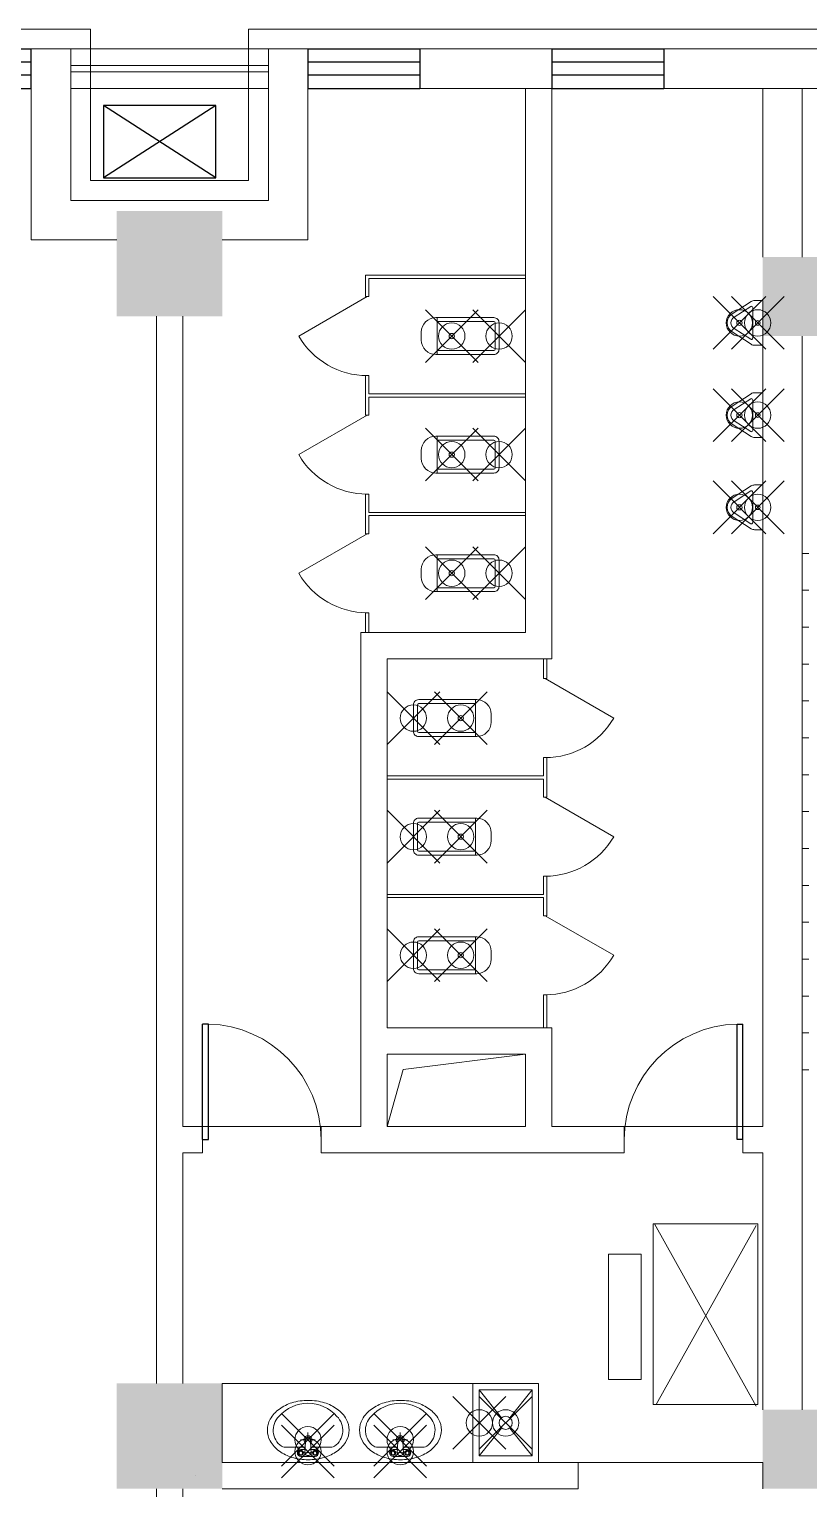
# Model space of a CAD drawing. Header units: millimetres. Extents: x -256770 to -120364, y -28508 to 286799.
# Drawn here: x -197105 to -191190, y 3576 to 14656 of the extents above; entities that cross this region are included whole.
import ezdxf

# ---------------------------------------------------------------- set-up
doc = ezdxf.new("R2010")
doc.units = ezdxf.units.MM
doc.header["$PDMODE"] = 35
doc.header["$PDSIZE"] = 200
doc.linetypes.add('DASH', pattern=[0.35, 0.25, -0.1])
for name, color, linetype, lineweight in [('-家具', 8, 'Continuous', 0), ('LATRINE', 6, 'Continuous', 5), ('LVTRY', 6, 'Continuous', 5)]:
    doc.layers.add(name, color=color, linetype=linetype, lineweight=lineweight)
for name, color, linetype in [('COLUMN', 7, 'Continuous'), ('PUB_HATCH', 251, 'Continuous'), ('STAIR', 36, 'Continuous'), ('WALL', 7, 'Continuous'), ('WINDOW', 16, 'Continuous'), ('保温层', 6, 'DASH')]:
    doc.layers.add(name, color=color, linetype=linetype)

# ---------------------------------------------------------------- blocks, each defined once
blk = doc.blocks.new('0-空调')
at = {"layer": 'PUB_HATCH'}
blk.add_lwpolyline([(1401460, 742280), (1402310, 742280), (1402310, 741730), (1401460, 741730)], close=True, dxfattribs=at)
for points in [[(1402310, 742280), (1401460, 741730)], [(1402310, 741730), (1401460, 742280)]]:
    blk.add_lwpolyline(points, dxfattribs=at)
blk = doc.blocks.new('_FZH')
blk.add_solid([(-0.5, -0.5), (0.5, -0.5), (-0.5, 0.5), (0.5, 0.5)])
blk = doc.blocks.new('$TCHSYS$WIN2D')
for p, q in [((-0.5, 0.5), (0.5, 0.5)), ((-0.5, 0.5), (-0.5, -0.5)), ((0.5, 0.5), (0.5, -0.5)), ((0.5, 0.1667), (-0.5, 0.1667)), ((0.5, -0.1667), (-0.5, -0.1667)), ((-0.5, -0.5), (0.5, -0.5))]:
    blk.add_line(p, q)
blk = doc.blocks.new('$lvtry$00000200')
at = {"color": 0}
for p, q in [((-110, -40, 0), (-110, -470, 0)), ((100, -30, 0), (-100, -30, 0)), ((110, -470, 0), (110, -40, 0))]:
    blk.add_line(p, q, dxfattribs=at)
at = {"color": 0, "elevation": 0}
blk.add_lwpolyline([(100, 0), (-100, 0, 0.414214), (-140, -40), (-140, -480, 0.414214), (-30, -590), (30, -590, 0.414214), (140, -480), (140, -40, 0.414214)], format="xyb", close=True, dxfattribs=at)
blk.add_lwpolyline([(140, -470), (-140, -470)], dxfattribs=at)
at = {"color": 0}
blk.add_circle((0, -359, 0), 20, dxfattribs=at)
for centre, start, end in [((-100, -40, 0), 90, 180), ((100, -40, 0), 0, 90)]:
    blk.add_arc(centre, 10, start, end, dxfattribs=at)
for p in [(0, 0), (0, -359, 0)]:
    blk.add_point(p, dxfattribs=at)
blk = doc.blocks.new('$TCHSYS$APDOOR2D')
blk.add_line((0.5, 0), (0, 0.866))
at = {"lineweight": 13}
blk.add_arc((0.5, 0), 1, 120, 180, dxfattribs=at)
blk = doc.blocks.new('$lvtry$00000220')
at = {"color": 0}
for p, q in [((-124, -91, 0), (-43, -216, 0)), ((-116, -76, 0), (116, -76, 0)), ((43, -216, 0), (124, -91, 0))]:
    blk.add_line(p, q, dxfattribs=at)
at = {"color": 0, "elevation": 0}
blk.add_lwpolyline([(69, -231, -0.57735), (-69, -231), (-162, -88, -0.145378), (-170, -61), (-170, 0), (170, 0), (170, -61, -0.145378), (162, -88)], format="xyb", close=True, dxfattribs=at)
at = {"color": 0}
for centre, radius in [((0, -38, 0), 17.7), ((0, -177, 0), 20)]:
    blk.add_circle(centre, radius, dxfattribs=at)
for centre, radius, start, end in [((-116, -86, 0), 10, 90, 213.0863), ((116, -86, 0), 10, 326.9137, 90), ((0, -191, 0), 50, 210, 330)]:
    blk.add_arc(centre, radius, start, end, dxfattribs=at)
for p in [(0, -38, 0), (0, -177, 0)]:
    blk.add_point(p, dxfattribs=at)
blk = doc.blocks.new('$lvtry$00000174')
at = {"color": 0}
for p, q in [((-179, -96), (-17, -96)), ((-52, -25), (56, -25)), ((-52, -78), (-20, -78)), ((-22, -44), (-17, -142)), ((21, -142), (26, -44)), ((21, -96), (183, -96)), ((24, -78), (56, -78)), ((-14, -152), (-54, -152)), ((2, -208), (2, -161)), ((58, -152), (18, -152))]:
    blk.add_line(p, q, dxfattribs=at)
blk.add_lwpolyline([(-123, -18, 0.084172), (-219, -66, 0.106486), (-289, -143, 0.130324), (-310, -225, 0.130324), (-289, -308, 0.106486), (-219, -385, 0.084172), (-123, -433, 0.073176), (0, -451, 0.073176), (123, -433, 0.084172), (219, -385, 0.106486), (289, -308, 0.130324), (310, -225, 0.130324), (289, -143, 0.106486), (219, -66, 0.084172), (123, -18, 0.073176), (0, 0, 0.073176), (-123, -18)], format="xyb", dxfattribs=at)
for centre, radius in [((-52, -52), 19.4), ((-52, -52), 12.6), ((56, -52), 19.4), ((56, -52), 12.6)]:
    blk.add_circle(centre, radius, dxfattribs=at)
for centre, radius, start, end in [((-114, -224), 148, 125.2171, 225.4044), ((-179, -131), 35.1, 90, 125.2171), ((-52, -52), 26.5, 90, 270), ((2, -62), 29.9, 37.4402, 142.5598), ((56, -52), 26.5, 270, 90), ((183, -131), 35.1, 54.7829, 90), ((118, -224), 148, 314.5956, 54.7829), ((2, -152), 30.9, 129.8713, 50.1287), ((2, -142), 19.1, 180, 0), ((2, -152), 19.3, 163.9274, 16.0726), ((6, -130), 300, 221.743, 269.243), ((-2, -130), 300, 270.757, 318.257)]:
    blk.add_arc(centre, radius, start, end, dxfattribs=at)
for p in [(2, -62), (2, -152)]:
    blk.add_point(p, dxfattribs=at)
blk = doc.blocks.new('$DorLib2D$00000001')
for p, q in [((0.45, 0.975), (0.5, 0.975)), ((0.45, 0), (0.45, 0.975)), ((0.5, 0), (0.5, 0.975)), ((0.5, 0), (0.45, 0))]:
    blk.add_line(p, q)
at = {"lineweight": 13}
blk.add_arc((0.475, 0), 0.975, 91.4693, 180, dxfattribs=at)
blk = doc.blocks.new('$lvtry$00000191')
at = {"color": 0}
for p, q in [((-250, -50, 0), (-39, -219, 0)), ((39, -219, 0), (250, -50, 0)), ((-250, -450, 0), (-39, -281, 0)), ((39, -281, 0), (250, -450, 0))]:
    blk.add_line(p, q, dxfattribs=at)
at = {"color": 0, "elevation": 0}
for points in [[(300, -500), (300, 0), (-300, 0), (-300, -500)], [(250, -450), (250, -50), (-250, -50), (-250, -450)]]:
    blk.add_lwpolyline(points, close=True, dxfattribs=at)
at = {"color": 0}
blk.add_circle((0, -250, 0), 50, dxfattribs=at)
for p in [(0, -50, 0), (0, -250, 0)]:
    blk.add_point(p, dxfattribs=at)

msp = doc.modelspace()

# ---------------------------------------------------------------- linework, layer by layer
at = {"layer": '-家具', "linetype": 'ByBlock', "lineweight": 15}
msp.add_lwpolyline([(-194390, 6326), (-194268, 6758), (-193340, 6876)], dxfattribs=at)
at = {"color": 6, "linetype": 'ByBlock', "lineweight": 15}
for p, q in [((-192360, 5587), (-191589, 4204)), ((-191589, 5575), (-192348, 4215))]:
    msp.add_line(p, q, dxfattribs=at)
for points in [[(-191577, 5587), (-192371, 5587), (-192371, 4215), (-191577, 4215)], [(-192462, 5357), (-192711, 5357), (-192711, 4405), (-192462, 4405)]]:
    msp.add_lwpolyline(points, close=True, dxfattribs=at)
at = {"layer": 'LATRINE', "linetype": 'ByBlock', "lineweight": 15}
for p, q in [((-193340, 12788), (-194553, 12788)), ((-194553, 12788), (-194553, 12626)), ((-193340, 12763), (-194528, 12763)), ((-194528, 12626), (-194528, 12763)), ((-193340, 12763), (-193340, 12788)), ((-194553, 12626), (-194528, 12626)), ((-194528, 12026), (-194553, 12026)), ((-194553, 12026), (-194553, 11876)), ((-194528, 11888), (-194528, 12026)), ((-194553, 11876), (-194553, 11726)), ((-193340, 11888), (-194528, 11888)), ((-193340, 11863), (-194528, 11863)), ((-194528, 11726), (-194528, 11863)), ((-193340, 11863), (-193340, 11888)), ((-194553, 11726), (-194528, 11726)), ((-194528, 11126), (-194553, 11126)), ((-194553, 11126), (-194553, 10976)), ((-194528, 10988), (-194528, 11126)), ((-194553, 10976), (-194553, 10826)), ((-193340, 10988), (-194528, 10988)), ((-193340, 10963), (-193340, 10988)), ((-193340, 10963), (-194528, 10963)), ((-194528, 10826), (-194528, 10963)), ((-194553, 10826), (-194528, 10826)), ((-194528, 10226), (-194553, 10226)), ((-194553, 10226), (-194553, 10076)), ((-194528, 10076), (-194528, 10226)), ((-194553, 10076), (-194528, 10076)), ((-193203, 9876), (-193203, 9726)), ((-193178, 9876), (-193203, 9876)), ((-193178, 9726), (-193178, 9876)), ((-193203, 9726), (-193178, 9726)), ((-193178, 9126), (-193203, 9126)), ((-193203, 9126), (-193203, 8988)), ((-193178, 8976), (-193178, 9126)), ((-194390, 8988), (-193203, 8988)), ((-194390, 8988), (-194390, 8963)), ((-193178, 8826), (-193178, 8976)), ((-194390, 8963), (-193203, 8963)), ((-193203, 8963), (-193203, 8826)), ((-193203, 8826), (-193178, 8826)), ((-193178, 8226), (-193203, 8226)), ((-193203, 8226), (-193203, 8088)), ((-193178, 8076), (-193178, 8226)), ((-194390, 8088), (-193203, 8088)), ((-194390, 8088), (-194390, 8063)), ((-194390, 8063), (-193203, 8063)), ((-193203, 8063), (-193203, 7926)), ((-193178, 7926), (-193178, 8076)), ((-193203, 7926), (-193178, 7926)), ((-193178, 7326), (-193203, 7326)), ((-193203, 7326), (-193203, 7076)), ((-193178, 7076), (-193178, 7326)), ((-193203, 7076), (-193178, 7076))]:
    msp.add_line(p, q, dxfattribs=at)
at = {"layer": 'LVTRY', "linetype": 'ByBlock', "lineweight": 15}
msp.add_lwpolyline([(-195640, 3776), (-195640, 4376), (-193740, 4376), (-193740, 3776)], close=True, dxfattribs=at)
at = {"layer": 'PUB_HATCH', "linetype": 'ByBlock', "lineweight": 15}
for p, q in [((-196790, 14381), (-195290, 14381)), ((-196790, 14331), (-195290, 14331))]:
    msp.add_line(p, q, dxfattribs=at)
at = {"layer": 'STAIR', "linetype": 'ByBlock', "lineweight": 15}
for p, q in [((-196790, 14506), (-195290, 14506)), ((-195290, 14206), (-196790, 14206)), ((-191240, 12326), (-191240, 10676)), ((-191240, 10676), (-191240, 6756)), ((-191190, 10676), (-191240, 10676)), ((-191240, 10676), (-191190, 10676)), ((-191190, 10396), (-191240, 10396)), ((-191190, 10116), (-191240, 10116)), ((-191190, 9836), (-191240, 9836)), ((-191190, 9556), (-191240, 9556)), ((-191190, 9276), (-191240, 9276)), ((-191190, 8996), (-191240, 8996)), ((-191190, 8716), (-191240, 8716)), ((-191190, 8436), (-191240, 8436)), ((-191190, 8156), (-191240, 8156)), ((-191190, 7876), (-191240, 7876)), ((-191190, 7596), (-191240, 7596)), ((-191190, 7316), (-191240, 7316)), ((-191190, 7036), (-191240, 7036)), ((-191190, 6756), (-191240, 6756))]:
    msp.add_line(p, q, dxfattribs=at)
at = {"layer": 'WALL', "color": 6, "linetype": 'ByBlock', "lineweight": 15}
for p, q in [((-196790, 14506), (-197090, 14506)), ((-197090, 14506), (-197090, 14206)), ((-196790, 13356), (-196790, 14506)), ((-195290, 13356), (-195290, 14506)), ((-194990, 14506), (-195290, 14506)), ((-194990, 14206), (-194990, 14506)), ((-193240, 14506), (-194140, 14506)), ((-194140, 14506), (-194140, 14206)), ((-193140, 14506), (-193240, 14506)), ((-193140, 14206), (-193140, 14506)), ((-191440, 14506), (-192290, 14506)), ((-192290, 14506), (-192290, 14206)), ((-190790, 14506), (-191440, 14506)), ((-197090, 13056), (-197090, 14206)), ((-194990, 13056), (-194990, 14206)), ((-194140, 14206), (-193240, 14206)), ((-193340, 10076), (-193340, 14206)), ((-193240, 14206), (-193140, 14206)), ((-193140, 9876), (-193140, 14206)), ((-192290, 14206), (-191440, 14206)), ((-191540, 12926), (-191540, 14206)), ((-191440, 14206), (-190790, 14206)), ((-191240, 12926), (-191240, 14206)), ((-196040, 13356), (-196790, 13356)), ((-195290, 13356), (-196040, 13356)), ((-196440, 13056), (-197090, 13056)), ((-194990, 13056), (-195640, 13056)), ((-196140, 6226), (-196140, 12476)), ((-195940, 6326), (-195940, 12476)), ((-191540, 6326), (-191540, 12326)), ((-191240, 6226), (-191240, 12326)), ((-194590, 10076), (-193340, 10076)), ((-194590, 6976), (-194590, 10076)), ((-194390, 9876), (-193140, 9876)), ((-194390, 7076), (-194390, 9876)), ((-194390, 7076), (-193140, 7076)), ((-193140, 6326), (-193140, 7076)), ((-194590, 6326), (-194590, 6976)), ((-194390, 6876), (-193340, 6876)), ((-194390, 6326), (-194390, 6876)), ((-193340, 6326), (-193340, 6876)), ((-195790, 6326), (-195940, 6326)), ((-195790, 6126), (-195790, 6326)), ((-194590, 6326), (-194890, 6326)), ((-194890, 6326), (-194890, 6126)), ((-194390, 6326), (-193340, 6326)), ((-192590, 6326), (-193140, 6326)), ((-192590, 6126), (-192590, 6326)), ((-191690, 6326), (-191690, 6126)), ((-196140, 4376), (-196140, 6226)), ((-191240, 4176), (-191240, 6226)), ((-195940, 6126), (-195790, 6126)), ((-195940, 4376), (-195940, 6126)), ((-194890, 6126), (-194490, 6126)), ((-194490, 6126), (-193240, 6126)), ((-193240, 6126), (-192590, 6126)), ((-191690, 6126), (-191540, 6126)), ((-191540, 4176), (-191540, 6126)), ((-192940, 3776), (-195640, 3776)), ((-196140, 3576), (-196140, 3326)), ((-195940, 3326), (-195940, 3576)), ((-195640, 3576), (-192940, 3576))]:
    msp.add_line(p, q, dxfattribs=at)
at = {"layer": 'WALL', "linetype": 'ByBlock', "lineweight": 15}
for p, q in [((-191540, 6326), (-191690, 6326)), ((-192940, 3576), (-192940, 3776)), ((-195840, 3676), (-195840, 3676)), ((-195840, 3676), (-195840, 3676)), ((-195840, 3676), (-195840, 3676))]:
    msp.add_line(p, q, dxfattribs=at)
at = {"layer": 'WINDOW', "linetype": 'ByBlock', "lineweight": 15}
for p, q in [((-195790, 6326), (-194890, 6326)), ((-192590, 6326), (-191690, 6326)), ((-192940, 3776), (-192940, 3576)), ((-191540, 3776), (-192940, 3776)), ((-191540, 3576), (-191540, 3776))]:
    msp.add_line(p, q, dxfattribs=at)
at = {"layer": '保温层', "linetype": 'ByBlock', "lineweight": 15}
msp.add_lwpolyline([(-160640, 14656), (-168440, 14656), (-168440, 13406), (-169640, 13406), (-169640, 14656), (-177440, 14656), (-177440, 13406), (-178640, 13406), (-178640, 14656), (-186440, 14656), (-186440, 13406), (-187640, 13406), (-187640, 14656), (-195440, 14656), (-195440, 13506), (-196640, 13506), (-196640, 14656), (-204440, 14656), (-204440, 13506), (-205640, 13506), (-205640, 14656), (-214570, 14656), (-214570, -5754), (-211215, -5754)], dxfattribs=at)

# ---------------------------------------------------------------- block references
at = {"layer": 'COLUMN', "linetype": 'ByBlock', "lineweight": 15}
for p, xscale, yscale, zscale in [((-196040, 12876), 800, 800, 800), ((-191240, 12626), 600, 600, 600), ((-196040, 3976), 800, 800, 800), ((-191240, 3876), 600, 600, 600)]:
    msp.add_blockref('_FZH', p, dxfattribs=dict(at, xscale=xscale, yscale=yscale, zscale=zscale))
at = {"layer": 'LATRINE', "linetype": 'ByBlock', "lineweight": 15, "yscale": -600, "zscale": 25}
for p, xscale, rotation in [((-194540, 12326), -600, 269.999999987438), ((-194540, 11426), -600, 269.9999999874157), ((-194540, 10526), -600, 269.9999999874157), ((-193190, 9426), 600, 89.9999999874602), ((-193190, 8526), 600, 89.9999999999333), ((-193190, 7626), 600, 89.99999999997779)]:
    msp.add_blockref('$TCHSYS$APDOOR2D', p, dxfattribs=dict(at, xscale=xscale, rotation=rotation))
at = {"layer": 'LVTRY', "linetype": 'ByBlock', "lineweight": 15, "yscale": -1}
for name, p, rotation in [('$lvtry$00000200', (-193540, 12326, -400), 89.99999998665979), ('$lvtry$00000220', (-191540, 12426), 90.00000001334021), ('$lvtry$00000220', (-191540, 11726), 90.00000001334021), ('$lvtry$00000200', (-193540, 11426, -400), 89.99999998665979), ('$lvtry$00000220', (-191540, 11026), 90.00000001334021), ('$lvtry$00000200', (-193540, 10526, -400), 89.99999998665979), ('$lvtry$00000200', (-194190, 9426, -400), 269.9999999866598), ('$lvtry$00000200', (-194190, 8526, -400), 269.9999999866598), ('$lvtry$00000200', (-194190, 7626, -400), 269.9999999866598), ('$lvtry$00000191', (-193740, 4076), 269.9999999866598)]:
    msp.add_blockref(name, p, dxfattribs=dict(at, rotation=rotation))
at = {"layer": 'LVTRY', "linetype": 'ByBlock', "lineweight": 15, "rotation": 180.0000000133402}
for p in [(-194988, 3796), (-194288, 3796)]:
    msp.add_blockref('$lvtry$00000174', p, dxfattribs=at)
at = {"layer": 'PUB_HATCH', "linetype": 'ByBlock', "lineweight": 15, "xscale": -1, "rotation": 180}
msp.add_blockref('0-空调', (-1598000, 755806), dxfattribs=at)
at = {"layer": 'WINDOW', "linetype": 'ByBlock', "lineweight": 15}
for name, p, xscale, yscale, zscale, rotation in [('$TCHSYS$WIN2D', (-198440, 14356), 2700, -300, 2700, 359.999999988063), ('$TCHSYS$WIN2D', (-194565, 14356), 850, 300, 850, 359.9999999880645), ('$TCHSYS$WIN2D', (-192715, 14356), 850, 300, 850, 359.9999999880566), ('$DorLib2D$00000001', (-195340, 6226), -900, 900, -900, 9.856995220047793e-09), ('$DorLib2D$00000001', (-192140, 6226), 900, 900, 900, 359.9999999913363)]:
    msp.add_blockref(name, p, dxfattribs=dict(at, xscale=xscale, yscale=yscale, zscale=zscale, rotation=rotation))

doc.saveas('drawing.dxf')
